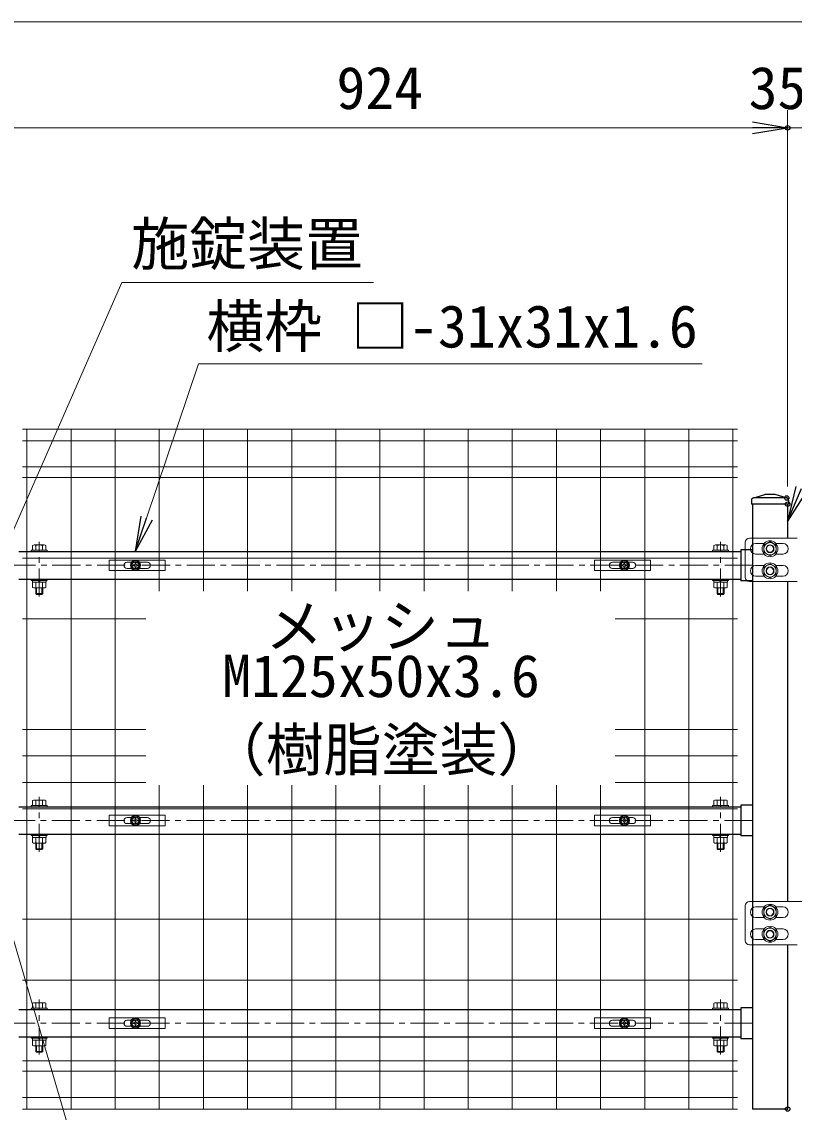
# Model space of a CAD drawing. Units: millimetres, scale not verified. Extents: x -4200 to 4200, y -2970 to 2970.
# Drawn here: x -2542 to -1667, y -196 to 1039 of the extents above; entities that cross this region are included whole.
import ezdxf
from ezdxf.enums import TextEntityAlignment as Align

# ---------------------------------------------------------------- set-up
doc = ezdxf.new("R2010")
doc.units = ezdxf.units.MM
doc.header["$LTSCALE"] = 10
doc.header["$PDMODE"] = 32
doc.header["$PDSIZE"] = 5
doc.linetypes.add('USER1', pattern=[50.8, 31.75, -6.35, 6.35, -6.35])
for name, color, linetype, lineweight in [('0-0_D-BMK', 2, 'USER1', 13), ('0-1_D-STR1', 1, 'Continuous', 25), ('0-4_D-STR-DIM', 7, 'Continuous', 13), ('0-6_Defpoints', 6, 'Continuous', 25), ('0-7_D-STR-TXT', 7, 'Continuous', 13), ('0-8_D-STR3', 3, 'Continuous', 13), ('0-D_D-STR2', 7, 'Continuous', 13)]:
    doc.layers.add(name, color=color, linetype=linetype, lineweight=lineweight)
doc.layers.add('0-5_0', color=7, linetype='Continuous')
doc.styles.add('ＭＳ ゴシック', font='')
doc.styles.get('ＭＳ ゴシック').set_extended_font_data('MS Gothic')

# ---------------------------------------------------------------- blocks, each defined once
blk = doc.blocks.new('_Open')
at = {"layer": '0-5_0'}
blk.add_line((-10, 1.667), (0, 0), dxfattribs=at)
blk.add_lwpolyline([(-10, -1.667), (0, 0), (-10, 0)], dxfattribs=at)
blk = doc.blocks.new('U7')
at = {"layer": '0-0_D-BMK'}
for p, q in [((810, 6104), (810, 6724.9)), ((8530, 6104), (8530, 6724.9)), ((450, 6457.5), (8890, 6457.5)), ((810, 3214), (810, 3834.9)), ((8530, 3214), (8530, 3834.9)), ((8890, 3567.5), (450, 3567.5)), ((810, 918.5), (810, 1539.4)), ((8530, 918.5), (8530, 1539.4)), ((8890, 1272), (450, 1272))]:
    blk.add_line(p, q, dxfattribs=at)
at = {"layer": '0-1_D-STR1'}
for p, q in [((8880, 7196), (8880, 7150)), ((8896.9, 7218.9), (9030, 7260)), ((9279.6, 7220), (8904, 7220)), ((9150, 7260), (9030, 7260)), ((9283.1, 7218.9), (9150, 7260)), ((9300, 7196), (9300, 7150)), ((9300, 7150), (8880, 7150)), ((8890, 7150), (8890, 300)), ((9290, 7150), (9290, 6765)), ((580, 6612.5), (8760, 6612.5)), ((8760, 6632.5), (8760, 6282.5)), ((8890, 6632.5), (8760, 6632.5)), ((580, 6302.5), (8760, 6302.5)), ((8890, 6282.5), (8760, 6282.5)), ((9290, 6275), (9290, 2650)), ((580, 3722.5), (8760, 3722.5)), ((8890, 3742.5), (8760, 3742.5)), ((8760, 3742.5), (8760, 3392.5)), ((580, 3412.5), (8760, 3412.5)), ((8890, 3392.5), (8760, 3392.5)), ((9290, 2160), (9290, 300)), ((580, 1427), (8760, 1427)), ((8890, 1447), (8760, 1447)), ((8760, 1447), (8760, 1097)), ((580, 1117), (8760, 1117)), ((8890, 1097), (8760, 1097)), ((9290, 300), (8890, 300))]:
    blk.add_line(p, q, dxfattribs=at)
for centre, start, end in [((8904, 7196), 90, 180), ((9276, 7196), 0, 72.84994)]:
    blk.add_arc(centre, 24, start, end, dxfattribs=at)
at = {"layer": '0-6_Defpoints'}
for centre in [(1900, 6457.5), (7440, 6457.5), (1900, 3567.5), (7440, 3567.5), (1900, 1272), (7440, 1272)]:
    blk.add_circle(centre, 40, dxfattribs=at)
at = {"layer": '0-8_D-STR3'}
for p, q in [((735, 6628.5), (735, 6683)), ((866.3, 6688.5), (753.8, 6688.5)), ((772.5, 6628.5), (772.5, 6683)), ((847.5, 6628.5), (847.5, 6683)), ((885, 6628.5), (885, 6683)), ((8455, 6628.5), (8455, 6683)), ((8473.7, 6688.5), (8586.2, 6688.5)), ((8492.5, 6628.5), (8492.5, 6683)), ((8567.5, 6628.5), (8567.5, 6683)), ((8605, 6628.5), (8605, 6683)), ((8807.4, 6715), (8807.4, 6325)), ((9396, 6765), (8857.4, 6765)), ((9022.9, 6705), (8927.4, 6705)), ((9157.1, 6705), (9237.4, 6705)), ((720, 6628.5), (720, 6612.5)), ((720, 6628.5), (900, 6628.5)), ((720, 6612.5), (900, 6612.5)), ((885, 6628.5), (735, 6628.5)), ((900, 6628.5), (900, 6612.5)), ((8440, 6628.5), (8440, 6612.5)), ((8620, 6628.5), (8440, 6628.5)), ((8620, 6612.5), (8440, 6612.5)), ((8455, 6628.5), (8605, 6628.5)), ((8620, 6628.5), (8620, 6612.5)), ((9022.9, 6585), (8927.4, 6585)), ((9157.1, 6585), (9237.4, 6585)), ((9022.9, 6455), (8927.4, 6455)), ((9157.1, 6455), (9237.4, 6455)), ((720, 6302.5), (720, 6286.5)), ((720, 6302.5), (900, 6302.5)), ((900, 6302.5), (900, 6286.5)), ((8440, 6302.5), (8440, 6286.5)), ((8620, 6302.5), (8440, 6302.5)), ((8620, 6302.5), (8620, 6286.5)), ((9022.9, 6335), (8927.4, 6335)), ((9157.1, 6335), (9237.4, 6335)), ((720, 6286.5), (900, 6286.5)), ((735, 6266.5), (735, 6207)), ((753.8, 6201.5), (866.3, 6201.5)), ((770, 6138.5), (770, 6201.5)), ((772.5, 6266.5), (772.5, 6207)), ((780, 6128.5), (780, 6201.5)), ((813.8, 6266.5), (802.2, 6286.5)), ((820.7, 6266.5), (809.1, 6286.5)), ((840, 6128.5), (840, 6201.5)), ((847.5, 6266.5), (847.5, 6207)), ((850, 6138.5), (850, 6201.5)), ((885, 6266.5), (885, 6207)), ((8620, 6286.5), (8440, 6286.5)), ((8455, 6266.5), (8455, 6207)), ((8586.2, 6201.5), (8473.7, 6201.5)), ((8490, 6138.5), (8490, 6201.5)), ((8492.5, 6266.5), (8492.5, 6207)), ((8500, 6128.5), (8500, 6201.5)), ((8519.3, 6266.5), (8530.9, 6286.5)), ((8526.2, 6266.5), (8537.8, 6286.5)), ((8560, 6128.5), (8560, 6201.5)), ((8567.5, 6266.5), (8567.5, 6207)), ((8570, 6138.5), (8570, 6201.5)), ((8605, 6266.5), (8605, 6207)), ((9396, 6275), (8857.4, 6275)), ((770, 6138.5), (780, 6128.5)), ((770, 6138.5), (850, 6138.5)), ((840, 6128.5), (780, 6128.5)), ((840, 6128.5), (850, 6138.5)), ((8500, 6128.5), (8490, 6138.5)), ((8570, 6138.5), (8490, 6138.5)), ((8500, 6128.5), (8560, 6128.5)), ((8570, 6138.5), (8560, 6128.5)), ((720, 3738.5), (720, 3722.5)), ((720, 3738.5), (900, 3738.5)), ((720, 3722.5), (900, 3722.5)), ((735, 3738.5), (735, 3793)), ((885, 3738.5), (735, 3738.5)), ((866.3, 3798.5), (753.8, 3798.5)), ((772.5, 3738.5), (772.5, 3793)), ((847.5, 3738.5), (847.5, 3793)), ((885, 3738.5), (885, 3793)), ((900, 3738.5), (900, 3722.5)), ((8440, 3738.5), (8440, 3722.5)), ((8620, 3738.5), (8440, 3738.5)), ((8620, 3722.5), (8440, 3722.5)), ((8455, 3738.5), (8455, 3793)), ((8455, 3738.5), (8605, 3738.5)), ((8473.7, 3798.5), (8586.2, 3798.5)), ((8492.5, 3738.5), (8492.5, 3793)), ((8567.5, 3738.5), (8567.5, 3793)), ((8605, 3738.5), (8605, 3793)), ((8620, 3738.5), (8620, 3722.5)), ((720, 3412.5), (720, 3396.5)), ((720, 3412.5), (900, 3412.5)), ((720, 3396.5), (900, 3396.5)), ((735, 3376.5), (735, 3317)), ((772.5, 3376.5), (772.5, 3317)), ((813.8, 3376.5), (802.2, 3396.5)), ((820.7, 3376.5), (809.1, 3396.5)), ((847.5, 3376.5), (847.5, 3317)), ((885, 3376.5), (885, 3317)), ((900, 3412.5), (900, 3396.5)), ((8440, 3412.5), (8440, 3396.5)), ((8620, 3412.5), (8440, 3412.5)), ((8620, 3396.5), (8440, 3396.5)), ((8455, 3376.5), (8455, 3317)), ((8492.5, 3376.5), (8492.5, 3317)), ((8519.3, 3376.5), (8530.9, 3396.5)), ((8526.2, 3376.5), (8537.8, 3396.5)), ((8567.5, 3376.5), (8567.5, 3317)), ((8605, 3376.5), (8605, 3317)), ((8620, 3412.5), (8620, 3396.5)), ((753.8, 3311.5), (866.3, 3311.5)), ((770, 3248.5), (770, 3311.5)), ((770, 3248.5), (780, 3238.5)), ((770, 3248.5), (850, 3248.5)), ((780, 3238.5), (780, 3311.5)), ((840, 3238.5), (780, 3238.5)), ((840, 3238.5), (840, 3311.5)), ((840, 3238.5), (850, 3248.5)), ((850, 3248.5), (850, 3311.5)), ((8586.2, 3311.5), (8473.7, 3311.5)), ((8490, 3248.5), (8490, 3311.5)), ((8500, 3238.5), (8490, 3248.5)), ((8570, 3248.5), (8490, 3248.5)), ((8500, 3238.5), (8500, 3311.5)), ((8500, 3238.5), (8560, 3238.5)), ((8560, 3238.5), (8560, 3311.5)), ((8570, 3248.5), (8560, 3238.5)), ((8570, 3248.5), (8570, 3311.5)), ((8807.4, 2600), (8807.4, 2210)), ((9396, 2650), (8857.4, 2650)), ((9613, 2650), (9270, 2650)), ((9022.9, 2590), (8927.4, 2590)), ((9022.9, 2470), (8927.4, 2470)), ((9157.1, 2590), (9237.4, 2590)), ((9157.1, 2470), (9237.4, 2470)), ((9022.9, 2340), (8927.4, 2340)), ((9157.1, 2340), (9237.4, 2340)), ((9396, 2160), (8857.4, 2160)), ((9022.9, 2220), (8927.4, 2220)), ((9157.1, 2220), (9237.4, 2220)), ((735, 1443), (735, 1497.5)), ((866.3, 1503), (753.8, 1503)), ((772.5, 1443), (772.5, 1497.5)), ((847.5, 1443), (847.5, 1497.5)), ((885, 1443), (885, 1497.5)), ((8455, 1443), (8455, 1497.5)), ((8473.7, 1503), (8586.2, 1503)), ((8492.5, 1443), (8492.5, 1497.5)), ((8567.5, 1443), (8567.5, 1497.5)), ((8605, 1443), (8605, 1497.5)), ((720, 1443), (720, 1427)), ((720, 1443), (900, 1443)), ((720, 1427), (900, 1427)), ((885, 1443), (735, 1443)), ((900, 1443), (900, 1427)), ((8440, 1443), (8440, 1427)), ((8620, 1443), (8440, 1443)), ((8620, 1427), (8440, 1427)), ((8455, 1443), (8605, 1443)), ((8620, 1443), (8620, 1427)), ((720, 1117), (720, 1101)), ((720, 1117), (900, 1117)), ((900, 1117), (900, 1101)), ((8440, 1117), (8440, 1101)), ((8620, 1117), (8440, 1117)), ((8620, 1117), (8620, 1101)), ((720, 1101), (900, 1101)), ((735, 1081), (735, 1021.5)), ((753.8, 1016), (866.3, 1016)), ((770, 953), (770, 1016)), ((772.5, 1081), (772.5, 1021.5)), ((780, 943), (780, 1016)), ((813.8, 1081), (802.2, 1101)), ((820.7, 1081), (809.1, 1101)), ((840, 943), (840, 1016)), ((847.5, 1081), (847.5, 1021.5)), ((850, 953), (850, 1016)), ((885, 1081), (885, 1021.5)), ((8620, 1101), (8440, 1101)), ((8455, 1081), (8455, 1021.5)), ((8586.2, 1016), (8473.7, 1016)), ((8490, 953), (8490, 1016)), ((8492.5, 1081), (8492.5, 1021.5)), ((8500, 943), (8500, 1016)), ((8519.3, 1081), (8530.9, 1101)), ((8526.2, 1081), (8537.8, 1101)), ((8560, 943), (8560, 1016)), ((8567.5, 1081), (8567.5, 1021.5)), ((8570, 953), (8570, 1016)), ((8605, 1081), (8605, 1021.5)), ((770, 953), (780, 943)), ((770, 953), (850, 953)), ((840, 943), (780, 943)), ((840, 943), (850, 953)), ((8500, 943), (8490, 953)), ((8570, 953), (8490, 953)), ((8500, 943), (8560, 943)), ((8570, 953), (8560, 943))]:
    blk.add_line(p, q, dxfattribs=at)
for points in [[(9090, 6726), (9019.9, 6685.5), (9019.9, 6604.5), (9090, 6564), (9160.1, 6604.5), (9160.1, 6685.5)], [(9090, 6476), (9019.9, 6435.5), (9019.9, 6354.5), (9090, 6314), (9160.1, 6354.5), (9160.1, 6435.5)], [(9090, 2611), (9019.9, 2570.5), (9019.9, 2489.5), (9090, 2449), (9160.1, 2489.5), (9160.1, 2570.5)], [(9090, 2361), (9019.9, 2320.5), (9019.9, 2239.5), (9090, 2199), (9160.1, 2239.5), (9160.1, 2320.5)]]:
    blk.add_lwpolyline(points, close=True, dxfattribs=at)
for points in [[(887, 6266.5), (733, 6266.5), (733, 6286.5)], [(887, 6266.5), (887, 6286.5), (733, 6286.5)], [(8453, 6266.5), (8607, 6266.5), (8607, 6286.5)], [(8453, 6266.5), (8453, 6286.5), (8607, 6286.5)], [(887, 3376.5), (733, 3376.5), (733, 3396.5)], [(887, 3376.5), (887, 3396.5), (733, 3396.5)], [(8453, 3376.5), (8607, 3376.5), (8607, 3396.5)], [(8453, 3376.5), (8453, 3396.5), (8607, 3396.5)], [(887, 1081), (733, 1081), (733, 1101)], [(887, 1081), (887, 1101), (733, 1101)], [(8453, 1081), (8607, 1081), (8607, 1101)], [(8453, 1081), (8453, 1101), (8607, 1101)]]:
    blk.add_lwpolyline(points, dxfattribs=at)
for centre, radius in [((9090, 6645), 90), ((9090, 6645), 90), ((9090, 6645), 70.3), ((9090, 6645), 45), ((9090, 6645), 40), ((9090, 6645), 40), ((9090, 6395), 90), ((9090, 6395), 90), ((9090, 6395), 70.3), ((9090, 6395), 45), ((9090, 6395), 40), ((9090, 6395), 40), ((9090, 2530), 90), ((9090, 2530), 90), ((9090, 2530), 70.3), ((9090, 2530), 45), ((9090, 2530), 40), ((9090, 2530), 40), ((9090, 2280), 90), ((9090, 2280), 90), ((9090, 2280), 70.3), ((9090, 2280), 45), ((9090, 2280), 40), ((9090, 2280), 40)]:
    blk.add_circle(centre, radius, dxfattribs=at)
for centre, radius, start, end in [((753.8, 6654), 34.5, 57.13278, 122.86722), ((810, 6558.6), 129.9, 73.22135, 106.77865), ((866.3, 6654), 34.5, 57.13278, 122.86722), ((8473.7, 6654), 34.5, 57.13278, 122.86722), ((8530, 6558.6), 129.9, 73.22135, 106.77865), ((8586.2, 6654), 34.5, 57.13278, 122.86722), ((8857.4, 6715), 50, 90, 180), ((8927.4, 6645), 60, 90, 270), ((9237.4, 6645), 60, 270, 90), ((8927.4, 6395), 60, 90, 270), ((9237.4, 6395), 60, 270, 90), ((8857.4, 6325), 50, 180, 270), ((753.8, 6236), 34.5, 237.13278, 302.86722), ((810, 6331.4), 129.9, 253.22135, 286.77865), ((866.3, 6236), 34.5, 237.13278, 302.86722), ((8473.7, 6236), 34.5, 237.13278, 302.86722), ((8530, 6331.4), 129.9, 253.22135, 286.77865), ((8586.2, 6236), 34.5, 237.13278, 302.86722), ((753.8, 3764), 34.5, 57.13278, 122.86722), ((810, 3668.6), 129.9, 73.22135, 106.77865), ((866.3, 3764), 34.5, 57.13278, 122.86722), ((8473.7, 3764), 34.5, 57.13278, 122.86722), ((8530, 3668.6), 129.9, 73.22135, 106.77865), ((8586.2, 3764), 34.5, 57.13278, 122.86722), ((753.8, 3346), 34.5, 237.13278, 302.86722), ((810, 3441.4), 129.9, 253.22135, 286.77865), ((866.3, 3346), 34.5, 237.13278, 302.86722), ((8473.7, 3346), 34.5, 237.13278, 302.86722), ((8530, 3441.4), 129.9, 253.22135, 286.77865), ((8586.2, 3346), 34.5, 237.13278, 302.86722), ((8857.4, 2600), 50, 90, 180), ((8927.4, 2530), 60, 90, 270), ((9237.4, 2530), 60, 270, 90), ((8927.4, 2280), 60, 90, 270), ((9237.4, 2280), 60, 270, 90), ((8857.4, 2210), 50, 180, 270), ((753.8, 1468.5), 34.5, 57.13278, 122.86722), ((810, 1373.1), 129.9, 73.22135, 106.77865), ((866.3, 1468.5), 34.5, 57.13278, 122.86722), ((8473.7, 1468.5), 34.5, 57.13278, 122.86722), ((8530, 1373.1), 129.9, 73.22135, 106.77865), ((8586.2, 1468.5), 34.5, 57.13278, 122.86722), ((753.8, 1050.5), 34.5, 237.13278, 302.86722), ((810, 1145.9), 129.9, 253.22135, 286.77865), ((866.3, 1050.5), 34.5, 237.13278, 302.86722), ((8473.7, 1050.5), 34.5, 237.13278, 302.86722), ((8530, 1145.9), 129.9, 253.22135, 286.77865), ((8586.2, 1050.5), 34.5, 237.13278, 302.86722)]:
    blk.add_arc(centre, radius, start, end, dxfattribs=at)
blk = doc.blocks.new('A$Cc5bff5c2')
at = {"layer": '0-8_D-STR3'}
for p, q in [((-297.7, 60), (337.3, 60)), ((-297.7, -60), (-297.7, 60)), ((-95.2, 35), (-45.6, 35)), ((-18.5, 4.2), (-31.5, 3.9)), ((-31.5, 3.9), (-31.5, -4)), ((-4, 31.5), (-4.2, 18.5)), ((-4, 31.5), (4, 31.5)), ((4, 31.5), (4.2, 18.5)), ((18.5, 4.2), (31.5, 3.9)), ((31.5, 3.9), (31.5, -4)), ((45.6, 35), (134.8, 35)), ((-95.2, -35), (-45.6, -35)), ((-18.5, -4.2), (-31.5, -4)), ((-4, -31.5), (-4.2, -18.5)), ((18.5, -4.2), (31.5, -4)), ((45.6, -35), (134.8, -35))]:
    blk.add_line(p, q, dxfattribs=at)
for points in [[(-297.7, -60), (337.3, -60), (337.3, 60)], [(-4, -31.5), (4, -31.5), (4.2, -18.5)]]:
    blk.add_lwpolyline(points, dxfattribs=at)
for radius in [57.5, 52.5]:
    blk.add_circle((0, 0), radius, dxfattribs=at)
for centre, radius, start, end in [((-95.2, 0), 35, 90, 270), ((-19.1, 19), 14.9, 270, 0), ((19.1, 19), 14.9, 180, 270), ((134.8, 0), 35, 270, 90), ((-19.1, -19), 14.9, 0, 90), ((19.1, -19), 14.9, 90, 180)]:
    blk.add_arc(centre, radius, start, end, dxfattribs=at)
blk = doc.blocks.new('A$C5ba32ecb')
at = {"layer": '0-8_D-STR3'}
for p, q in [((-337.5, 60), (297.5, 60)), ((-337.5, -60), (-337.5, 60)), ((-135, 35), (-45.6, 35)), ((-18.5, 4.2), (-31.5, 3.9)), ((-31.5, 3.9), (-31.5, -4)), ((-4, 31.5), (-4.2, 18.5)), ((-4, 31.5), (4, 31.5)), ((4, 31.5), (4.2, 18.5)), ((18.5, 4.2), (31.5, 3.9)), ((31.5, 3.9), (31.5, -4)), ((45.6, 35), (95, 35)), ((-135, -35), (-45.6, -35)), ((-18.5, -4.2), (-31.5, -4)), ((-4, -31.5), (-4.2, -18.5)), ((18.5, -4.2), (31.5, -4)), ((45.6, -35), (95, -35))]:
    blk.add_line(p, q, dxfattribs=at)
for points in [[(-337.5, -60), (297.5, -60), (297.5, 60)], [(-4, -31.5), (4, -31.5), (4.2, -18.5)]]:
    blk.add_lwpolyline(points, dxfattribs=at)
for radius in [57.5, 52.5]:
    blk.add_circle((0, 0), radius, dxfattribs=at)
for centre, radius, start, end in [((-135, 0), 35, 90, 270), ((-19.1, 19), 14.9, 270, 0), ((19.1, 19), 14.9, 180, 270), ((95, 0), 35, 270, 90), ((-19.1, -19), 14.9, 0, 90), ((19.1, -19), 14.9, 90, 180)]:
    blk.add_arc(centre, radius, start, end, dxfattribs=at)

msp = doc.modelspace()

# ---------------------------------------------------------------- linework, layer by layer
at = {"layer": '0-4_D-STR-DIM'}
for p, q in [((-2603.92, 1038.93), (-1648.92, 1038.93)), ((-1674.67, 512.68), (-1674.67, 938.93)), ((-1674.67, 512.68), (-1674.67, 938.93)), ((-1714.67, 918.93), (-2558.67, 918.93)), ((-2558.67, 918.93), (-2518.67, 918.93)), ((-1714.67, 918.93), (-1754.67, 918.93)), ((-1639.17, 918.93), (-1674.67, 918.93))]:
    msp.add_line(p, q, dxfattribs=at)
at = {"layer": '0-6_Defpoints'}
for p in [(-1674.67, 918.93), (-1675.7, 499.68), (-1674.67, 492.68), (-1674.67, -192.32)]:
    msp.add_point(p, dxfattribs=at)
at = {"layer": '0-7_D-STR-TXT'}
for points in [[(-2143.86, 743.81), (-2429.16, 743.81), (-2554.11, 458.33)], [(-1771.72, 651.66), (-2342.31, 651.66), (-2401.25, 476.84)], [(-2234.59, -404.53), (-2433.59, -404.53), (-2592.4, 136.31)]]:
    msp.add_lwpolyline(points, dxfattribs=at)
at = {"layer": '0-D_D-STR2'}
for p, q in [((-1731.67, 577.68), (-2541.67, 577.68)), ((-2536.67, 577.68), (-2536.67, -192.32)), ((-2486.67, 577.68), (-2486.67, -192.32)), ((-2436.67, 577.68), (-2436.67, -192.32)), ((-2386.67, 577.68), (-2386.67, 394.05)), ((-2336.67, 577.68), (-2336.67, 394.05)), ((-2286.67, 577.68), (-2286.67, 394.05)), ((-2236.67, 577.68), (-2236.67, 394.05)), ((-2186.67, 577.68), (-2186.67, 394.05)), ((-2136.67, 577.68), (-2136.67, 394.05)), ((-2086.67, 577.68), (-2086.67, 394.05)), ((-2036.67, 577.68), (-2036.67, 394.05)), ((-1986.67, 577.68), (-1986.67, 394.05)), ((-1936.67, 577.68), (-1936.67, 394.05)), ((-1886.67, 577.68), (-1886.67, 394.05)), ((-1836.67, 577.68), (-1836.67, -192.32)), ((-1786.67, 577.68), (-1786.67, -192.32)), ((-1736.67, 577.68), (-1736.67, -192.32)), ((-1731.67, 564.58), (-2541.67, 564.58)), ((-1731.67, 534.78), (-2541.67, 534.78)), ((-1731.67, 522.93), (-2541.67, 522.93)), ((-1731.67, 431.68), (-2541.67, 431.68)), ((-2402.07, 362.68), (-2541.67, 362.68)), ((-1731.67, 362.68), (-1869.97, 362.68)), ((-2402.07, 237.68), (-2541.67, 237.68)), ((-1731.67, 237.68), (-1869.97, 237.68)), ((-2402.07, 207.68), (-2541.67, 207.68)), ((-1731.67, 207.68), (-1869.97, 207.68)), ((-2402.07, 177.68), (-2541.67, 177.68)), ((-2386.67, 174.66), (-2386.67, -192.32)), ((-2336.67, 174.66), (-2336.67, -192.32)), ((-2286.67, 174.66), (-2286.67, -192.32)), ((-2236.67, 174.66), (-2236.67, -192.32)), ((-2186.67, 174.66), (-2186.67, -192.32)), ((-2136.67, 174.66), (-2136.67, -192.32)), ((-2086.67, 174.66), (-2086.67, -192.32)), ((-2036.67, 174.66), (-2036.67, -192.32)), ((-1986.67, 174.66), (-1986.67, -192.32)), ((-1936.67, 174.66), (-1936.67, -192.32)), ((-1886.67, 174.66), (-1886.67, -192.32)), ((-1731.67, 177.68), (-1869.97, 177.68)), ((-1731.67, 147.68), (-2541.67, 147.68)), ((-1731.67, 22.68), (-2541.67, 22.68)), ((-1731.67, -46.32), (-2541.67, -46.32)), ((-1731.67, -137.56), (-2541.67, -137.56)), ((-1731.67, -149.42), (-2541.67, -149.42)), ((-1731.67, -179.22), (-2541.67, -179.22)), ((-1731.67, -192.32), (-2541.67, -192.32))]:
    msp.add_line(p, q, dxfattribs=at)

# ---------------------------------------------------------------- block references
at = {"layer": '0-4_D-STR-DIM'}
for name, p, xscale, yscale in [('_Open', (-1674.67, 918.93), 4, 4), ('_Open', (-1674.67, 918.93), 4, 4), ('A$Cc5bff5c2', (-2413.64, 423.43), 0.1, 0.1), ('A$C5ba32ecb', (-1859.67, 423.43), 0.1, 0.1), ('A$Cc5bff5c2', (-2413.64, 134.43), 0.1, 0.1), ('A$C5ba32ecb', (-1859.67, 134.43), 0.1, 0.1), ('A$Cc5bff5c2', (-2413.64, -95.12), 0.1, 0.1), ('A$C5ba32ecb', (-1859.67, -95.12), 0.1, 0.1)]:
    msp.add_blockref(name, p, dxfattribs=dict(at, xscale=xscale, yscale=yscale))
at = {"layer": '0-5_0', "xscale": 0.1, "yscale": 0.1}
msp.add_blockref('U7', (-2603.67, -222.32), dxfattribs=at)
at = {"layer": '0-7_D-STR-TXT', "xscale": 4, "yscale": 4}
for p, rotation in [((-1674.67, 473.43), 247.15756), ((-2414.03, 438.93), 251.3683)]:
    msp.add_blockref('_Open', p, dxfattribs=dict(at, rotation=rotation))

# ---------------------------------------------------------------- texts
at = {"layer": '0-4_D-STR-DIM', "style": 'ＭＳ ゴシック'}
for s, p in [('924', (-2185.92, 925.67)), ('35.5', (-1718.89, 925.67))]:
    msp.add_text(s, height=48.09, dxfattribs=at).set_placement(p, align=Align.BOTTOM_LEFT)
at = {"layer": '0-7_D-STR-TXT', "style": 'ＭＳ ゴシック'}
for s, p in [('施錠装置', (-2418.41, 749.03)), ('横枠 □-31x31x1.6', (-2333.19, 655.67)), ('メッシュ', (-2266.62, 316.23)), ('（樹脂塗装）', (-2331.59, 176.23))]:
    msp.add_text(s, height=48.09, dxfattribs=at).set_placement(p, align=Align.BOTTOM_LEFT)
at = {"layer": '0-D_D-STR2', "style": 'ＭＳ ゴシック'}
msp.add_text('M125x50x3.6', height=48.09, dxfattribs=at).set_placement((-2315.35, 259.79), align=Align.BOTTOM_LEFT)

doc.saveas('drawing.dxf')
